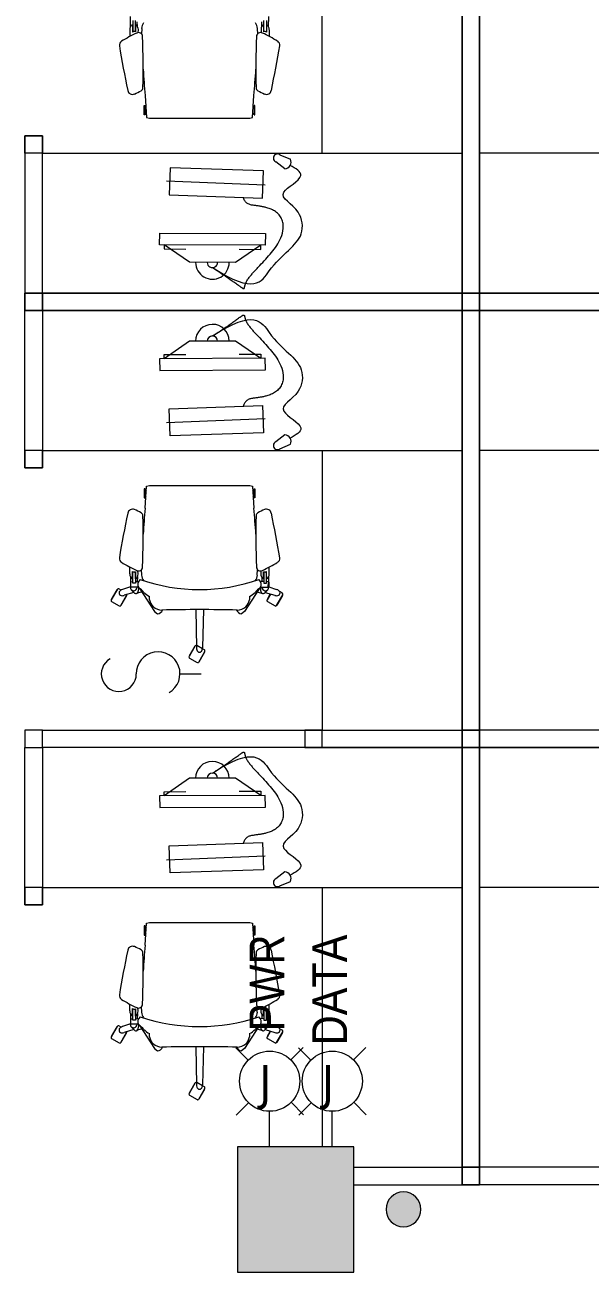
# Model space of a CAD drawing. Header units: inches. Extents: x -674 to 803, y -349 to 915.
# Drawn here: x -181.7 to -84.7, y -99.6 to 114.4 of the extents above; entities that cross this region are included whole.
import ezdxf

# ---------------------------------------------------------------- set-up
doc = ezdxf.new("R2010")
doc.units = ezdxf.units.IN
doc.header["$MEASUREMENT"] = 0
for name, color, linetype, lineweight in [('A-ANNO-NOTE', 131, 'Continuous', 13), ('A-COLS', 52, 'Continuous', 9), ('A-WALL', 113, 'Continuous', 13), ('A-WALL-PATT', 111, 'Continuous', 13), ('E-ELEC-FIXT-IDEN', 2, 'Continuous', 9), ('I-FURN', 30, 'Continuous', 9)]:
    doc.layers.add(name, color=color, linetype=linetype, lineweight=lineweight)
doc.styles.add('Arial_1', font='arial.ttf', dxfattribs={"width": 0.85, "height": 6})
doc.styles.add('Tahoma_2', font='tahoma.ttf', dxfattribs={"height": 6})

# ---------------------------------------------------------------- blocks, each defined once
blk = doc.blocks.new('Workstation - 6x6 - Workstation - 6x6-1609507-New Construction - Tel_Data_Elec Plan')
at = {"layer": 'I-FURN'}
for p, q in [((-25.5, 76.5), (-1.5, 76.5)), ((-1.5, 76.5), (-1.5, 73.5)), ((1.5, 76.5), (-1.5, 76.5)), ((-1.5, 73.5), (-1.5, 76.5)), ((-1.5, 76.5), (1.5, 76.5)), ((1.5, 73.5), (1.5, 76.5)), ((20.05, 76.5), (1.5, 76.5)), ((1.5, 76.5), (1.5, 73.5)), ((-25.5, 73.5), (-1.5, 73.5)), ((-1.5, 73.5), (1.5, 73.5)), ((-1.5, 1.5), (-1.5, 73.5)), ((1.5, 73.5), (-1.5, 73.5)), ((-1.5, 73.5), (-1.5, 1.5)), ((1.5, 73.5), (1.5, 1.5)), ((20.05, 73.5), (1.5, 73.5)), ((1.5, 1.5), (1.5, 73.5)), ((25.5, 25.5), (25.5, 70)), ((46.69, 61.83), (45.63, 59.99)), ((46.61, 61.77), (45.65, 60.09)), ((45.65, 60.09), (45.68, 60.07)), ((46.65, 61.75), (46.61, 61.77)), ((48.26, 61.16), (46.97, 61.9)), ((47.27, 59.05), (48.33, 60.88)), ((47.35, 59.11), (48.32, 60.78)), ((48.32, 60.78), (48.28, 60.8)), ((45.71, 59.72), (46.04, 59.53)), ((45.89, 52.83), (46.03, 59.37)), ((46.04, 59.53), (47, 58.97)), ((47.21, 52.83), (47.07, 59.37)), ((47.32, 59.13), (47.35, 59.11)), ((38.84, 53.12), (39.36, 53.53)), ((54.26, 53.12), (53.74, 53.53)), ((33.32, 52.11), (32.26, 50.28)), ((33.24, 52.05), (32.28, 50.38)), ((33.27, 52.03), (33.24, 52.05)), ((34.88, 51.44), (33.59, 52.19)), ((36.29, 49.23), (38.84, 53.12)), ((56.81, 49.23), (54.26, 53.12)), ((60.07, 52.11), (59.01, 50.28)), ((59.98, 52.05), (59.02, 50.38)), ((60.02, 52.03), (59.98, 52.05)), ((61.63, 51.44), (60.34, 52.19)), ((32.28, 50.38), (32.31, 50.36)), ((32.34, 50), (32.8, 49.74)), ((34.68, 48.91), (33.32, 49.38)), ((35.3, 49.87), (33.64, 50.37)), ((34.37, 50.15), (34.96, 51.17)), ((34.41, 50.14), (34.94, 51.07)), ((35.45, 50.03), (34.84, 49.41)), ((34.94, 51.07), (34.91, 51.09)), ((36.64, 49.78), (35.73, 50.07)), ((36.27, 49.19), (36.29, 49.23)), ((56.45, 49.78), (57.36, 50.07)), ((56.83, 49.19), (56.81, 49.23)), ((57.65, 50.03), (58.25, 49.41)), ((57.8, 49.87), (59.46, 50.37)), ((58.42, 48.91), (59.78, 49.38)), ((59.02, 50.38), (59.05, 50.36)), ((60, 49.48), (60.37, 49.26)), ((60.64, 49.33), (61.7, 51.17)), ((60.69, 49.41), (60.72, 49.4)), ((60.72, 49.4), (61.69, 51.07)), ((61.69, 51.07), (61.65, 51.09)), ((34.7, 47.17), (34.67, 48.98)), ((34.76, 48.95), (34.74, 48.03)), ((34.74, 48.03), (35.08, 48.02)), ((36.05, 48.95), (34.76, 48.95)), ((35.04, 47.53), (35.05, 46.27)), ((35.08, 48.29), (35.08, 46.32)), ((35.54, 48.29), (35.08, 48.29)), ((35.54, 46.36), (35.54, 48.29)), ((35.54, 48.02), (36.08, 48.01)), ((35.57, 47.56), (35.55, 46.32)), ((35.87, 47.26), (35.86, 48.01)), ((57.56, 48.02), (57.02, 48.01)), ((57.05, 48.95), (58.34, 48.95)), ((57.22, 47.26), (57.23, 48.01)), ((57.52, 47.56), (57.54, 46.32)), ((57.56, 48.29), (58.01, 48.29)), ((57.56, 46.36), (57.56, 48.29)), ((58.01, 48.29), (58.01, 46.32)), ((58.35, 48.03), (58.01, 48.02)), ((58.05, 47.53), (58.05, 46.27)), ((58.34, 48.95), (58.35, 48.03)), ((58.4, 47.17), (58.42, 48.98)), ((34.61, 46.69), (34.62, 45.54)), ((35.98, 47.03), (36, 46.69)), ((36, 46.69), (35.99, 46.18)), ((36.63, 46.92), (36.62, 45.93)), ((56.47, 46.92), (56.48, 45.93)), ((57.11, 47.03), (57.1, 46.69)), ((57.1, 46.69), (57.11, 46.18)), ((58.49, 46.69), (58.48, 45.54)), ((37.48, 31.63), (37.21, 35.41)), ((55.89, 35.41), (55.62, 31.63)), ((37.05, 33.66), (37.2, 33.66)), ((37.05, 32.08), (37.05, 33.66)), ((37.2, 33.66), (37.2, 32.08)), ((55.89, 33.66), (55.89, 32.08)), ((56.05, 33.66), (55.89, 33.66)), ((56.05, 32.08), (56.05, 33.66)), ((37.2, 32.08), (37.05, 32.08)), ((37.94, 31.5), (37.48, 31.63)), ((55.16, 31.5), (37.94, 31.5)), ((55.62, 31.63), (55.16, 31.5)), ((55.89, 32.08), (56.05, 32.08)), ((73.5, 28.5), (73.5, 25.5)), ((76.5, 28.5), (73.5, 28.5)), ((73.5, 28.5), (76.5, 28.5)), ((73.5, 1.5), (73.5, 28.5)), ((76.5, 28.5), (76.5, 1.5)), ((76.5, 25.5), (76.5, 28.5)), ((-73.5, 25.5), (-1.5, 25.5)), ((73.5, 25.5), (1.5, 25.5)), ((32.76, 25.23), (30.95, 24.45)), ((31.89, 22.83), (33.46, 24.02)), ((73.5, 25.5), (76.5, 25.5)), ((35.58, 22.46), (51.58, 23.01)), ((35.74, 17.8), (35.58, 22.46)), ((51.58, 23.01), (51.74, 18.36)), ((52.22, 20.74), (35.26, 20.05)), ((51.74, 18.36), (35.74, 17.8)), ((53.38, 11.8), (35.25, 11.7)), ((35.25, 11.7), (35.26, 9.7)), ((53.39, 9.8), (53.38, 11.8)), ((35.26, 9.7), (53.39, 9.8)), ((36.03, 9.71), (40.4, 6.73)), ((36.04, 8.98), (36.03, 9.71)), ((39.77, 9), (36.04, 8.98)), ((48.28, 6.77), (52.61, 9.79)), ((52.62, 9.07), (48.89, 9.05)), ((52.61, 9.79), (52.62, 9.07)), ((40.4, 6.73), (48.28, 6.77)), ((-1.5, 1.5), (-73.5, 1.5)), ((1.5, 1.5), (-1.5, 1.5)), ((-1.5, 1.5), (-1.5, -1.5)), ((-1.5, 1.5), (1.5, 1.5)), ((-1.5, -1.5), (-1.5, 1.5)), ((1.5, -1.5), (1.5, 1.5)), ((1.5, 1.5), (73.5, 1.5)), ((1.5, 1.5), (1.5, -1.5)), ((73.5, 1.5), (73.5, -1.5)), ((76.5, 1.5), (73.5, 1.5)), ((76.5, -1.5), (76.5, 1.5)), ((-73.5, -1.5), (-1.5, -1.5)), ((-1.5, -1.5), (1.5, -1.5)), ((1.5, -1.5), (-1.5, -1.5)), ((73.5, -1.5), (1.5, -1.5)), ((73.5, -1.5), (76.5, -1.5))]:
    blk.add_line(p, q, dxfattribs=at)
for centre, radius, start, end in [((45.81, 59.89), 0.2, 150, 240.1357), ((46.64, 59.59), 0.583, 134.254, 164.4505), ((46.55, 59.69), 0.445, 45.7229, 134.2771), ((46.87, 61.73), 0.2, 59.8643, 150), ((46.45, 59.59), 0.583, 15.5495, 45.746), ((48.16, 60.98), 0.2, 330, 60), ((47.55, 59.34), 1.53, 164.4505, 178.7927), ((47.1, 59.15), 0.2, 240.1393, 264.765), ((45.54, 59.34), 1.53, 1.2073, 15.5495), ((47.1, 59.15), 0.2, 264.765, 330.1534), ((39.2, 52.43), 1.12, 25.6219, 82.0752), ((53.9, 52.43), 1.12, 97.9248, 154.3781), ((33.49, 52.01), 0.2, 60, 150), ((34.79, 51.27), 0.2, 330, 60.1121), ((40.23, 50.72), 2.29, 134.5977, 169.3918), ((40.35, 50.06), 2.87, 95.705, 127.0086), ((46.55, 297.94), 245.12, 268.4848, 271.5152), ((52.74, 50.06), 2.87, 52.9914, 84.295), ((52.87, 50.72), 2.29, 10.6082, 45.4023), ((60.24, 52.01), 0.2, 60, 150), ((61.53, 51.27), 0.2, 330, 60.168), ((32.44, 50.18), 0.2, 149.7906, 240), ((33.18, 49.97), 0.445, 117.8208, 206.0638), ((33.3, 50.03), 0.583, 206.0911, 236.5503), ((33.24, 49.85), 0.583, 87.4248, 117.8208), ((33.82, 50.82), 1.53, 236.4886, 250.7927), ((33.2, 48.91), 1.53, 73.2073, 87.502), ((35.27, 48.99), 0.593, 84.0219, 180.9117), ((35.19, 48.94), 0.657, 1.3207, 77.9642), ((35.63, 49.76), 0.323, 29.6621, 124.4716), ((35.17, 49.37), 0.922, 9.6607, 36.4682), ((34.85, 49.29), 1.25, 346.3769, 10.9189), ((32.78, 53.76), 5.75, 305.3709, 317.4948), ((46.55, 17.95), 31.42, 71.1164, 108.8836), ((40.81, 45.83), 5.54, 121.0187, 133.18), ((22.73, 51.52), 15.26, 356.4473, 358.5687), ((70.37, 51.52), 15.26, 181.4313, 183.5527), ((52.29, 45.83), 5.54, 46.82, 58.9813), ((60.32, 53.76), 5.75, 222.5052, 234.6291), ((58.24, 49.29), 1.25, 169.0811, 193.6231), ((57.92, 49.37), 0.922, 143.5318, 170.3393), ((57.46, 49.76), 0.323, 55.5284, 150.3379), ((57.9, 48.94), 0.657, 102.0358, 178.6793), ((57.83, 48.99), 0.593, 359.0883, 95.9781), ((59.18, 50.18), 0.2, 150.1295, 164.8673), ((59.9, 48.91), 1.53, 92.498, 106.7927), ((59.27, 50.82), 1.53, 289.2073, 303.5876), ((59.86, 49.85), 0.583, 62.1792, 92.5752), ((59.8, 50.03), 0.583, 303.6493, 333.9089), ((59.92, 49.97), 0.445, 333.9362, 62.1792), ((60.47, 49.43), 0.2, 240.112, 330), ((35.49, 46.77), 0.887, 120.1857, 184.8367), ((35.06, 46.73), 0.971, 17.6225, 57.9495), ((37, 48.52), 1.04, 148.1398, 233.8639), ((38.46, 46.83), 1.84, 146.599, 177.2887), ((54.64, 46.83), 1.84, 2.7113, 33.401), ((56.1, 48.52), 1.04, 306.1361, 31.8602), ((58.04, 46.73), 0.971, 122.0505, 162.3775), ((57.61, 46.77), 0.887, 355.1633, 59.8143), ((47.84, 20.67), 28.17, 115.3981, 121.4503), ((35.34, 45.83), 0.533, 66.9672, 123.7509), ((35.34, 45.9), 0.5, 67.0573, 121.4674), ((36.07, 45.48), 0.711, 2.0473, 115.4842), ((-118.7, 39.95), 155.58, 358.8191, 2.0473), ((211.8, 39.95), 155.58, 177.9527, 181.1809), ((57.03, 45.48), 0.711, 64.5158, 177.9527), ((45.25, 20.67), 28.17, 58.5433, 64.6019), ((57.75, 45.83), 0.533, 56.2491, 113.0328), ((57.75, 45.9), 0.5, 58.5326, 112.9427), ((33.53, 44.06), 0.749, 121.3338, 189.0231), ((206.63, 72.48), 176.17, 189.3216, 191.8593), ((-113.54, 72.48), 176.17, 348.1379, 350.6784), ((59.56, 44.06), 0.749, 350.9769, 58.4268), ((302.29, 57.38), 265.99, 183.7702, 184.7367), ((-209.19, 57.38), 265.99, 355.2633, 356.2298), ((36.23, 36.75), 0.615, 299.9233, 358.8191), ((56.87, 36.75), 0.615, 181.1809, 240.0767), ((35.07, 36.45), 0.859, 191.5789, 292.8427), ((31.47, 45.01), 10.15, 292.7913, 299.9233), ((61.62, 45.01), 10.15, 240.0767, 247.2087), ((58.03, 36.45), 0.859, 247.1573, 347.8576), ((37.77, 33.83), 0.589, 197.5488, 225.5119), ((37.77, 31.9), 0.589, 125.1062, 162.4512), ((55.33, 31.9), 0.589, 17.5488, 54.8938), ((55.33, 33.83), 0.589, 314.4881, 342.4512), ((32.02, 23.99), 1.17, 156.8209, 263.5101), ((33.17, 24.66), 0.703, 293.9686, 126.3623), ((44.34, 6.75), 2.88, 180.2998, 0.2998), ((44.34, 6.75), 0.885, 180.2998, 0.2998)]:
    blk.add_arc(centre, radius, start, end, dxfattribs=at)
for points, knots in [([(44.31, 5.87), (37.07, 1.09), (33.91, 7.56), (28.34, 10.27), (29.21, 16.39), (34.37, 18.27), (27.73, 21.55), (30.02, 22.89), (31.01, 23.4)], [0, 0, 0, 0, 4.203758, 11.310205, 15.301003, 21.109862, 25.639067, 29.008441, 29.008441, 29.008441, 29.008441]), ([(44.31, 5.87), (44.1, 5.73), (43.67, 5.45), (43.03, 5.03), (42.39, 4.6), (41.86, 4.24), (41.44, 3.95), (41.13, 3.73), (40.82, 3.51), (40.5, 3.28), (40.19, 3.06), (39.93, 2.87), (39.72, 2.72), (39.59, 2.63), (39.49, 2.56), (39.41, 2.5), (39.33, 2.45), (39.27, 2.41), (39.22, 2.38), (39.18, 2.36), (39.15, 2.33), (39.11, 2.31), (39.07, 2.29), (39.03, 2.27), (39, 2.27), (38.97, 2.27), (38.95, 2.27), (38.91, 2.28), (38.89, 2.3), (38.87, 2.32), (38.85, 2.35), (38.84, 2.38), (38.83, 2.42), (38.82, 2.45), (38.82, 2.48), (38.81, 2.51), (38.8, 2.56), (38.79, 2.62), (38.77, 2.7), (38.75, 2.78), (38.73, 2.86), (38.71, 2.93), (38.68, 3.04), (38.62, 3.22), (38.5, 3.47), (38.34, 3.74), (38.15, 4.01), (37.95, 4.27), (37.75, 4.52), (37.47, 4.86), (37.11, 5.26), (36.67, 5.74), (36.03, 6.42), (35.19, 7.31), (34.19, 8.44), (33.27, 9.63), (32.51, 11), (32.16, 12.3), (32.19, 13.42), (32.42, 14.23), (32.86, 14.94), (33.49, 15.5), (34.23, 15.89), (34.94, 16.14), (35.59, 16.29), (36.17, 16.4), (36.75, 16.48), (37.24, 16.54), (37.63, 16.6), (37.92, 16.67), (38.19, 16.77), (38.44, 16.94), (38.64, 17.15), (38.81, 17.39), (38.96, 17.65), (39.04, 17.83), (39.08, 17.91)], [0, 0, 0, 0, 0.063928, 0.127857, 0.191785, 0.255713, 0.287677, 0.319641, 0.351605, 0.38357, 0.415534, 0.447498, 0.46348, 0.479462, 0.487453, 0.495444, 0.503435, 0.511426, 0.514814, 0.518203, 0.521591, 0.524979, 0.528367, 0.531756, 0.535144, 0.536838, 0.538532, 0.54192, 0.545309, 0.547003, 0.548697, 0.552085, 0.555473, 0.558862, 0.560556, 0.56225, 0.565638, 0.572415, 0.579191, 0.585968, 0.592744, 0.599521, 0.606297, 0.61985, 0.646956, 0.674062, 0.701168, 0.728275, 0.755381, 0.782487, 0.836699, 0.890911, 0.945123, 1.070551, 1.19598, 1.321408, 1.446836, 1.585346, 1.654601, 1.723857, 1.793112, 1.862367, 1.931622, 2.000877, 2.049938, 2.099, 2.148061, 2.197123, 2.221654, 2.246184, 2.270715, 2.295246, 2.319777, 2.344307, 2.368838, 2.393369, 2.393369, 2.393369, 2.393369])]:
    blk.add_open_spline(points, degree=3, knots=knots, dxfattribs=at)
blk = doc.blocks.new('Workstation - 6x6 - Workstation - 6x6-V11-New Construction - Tel_Data_Elec Plan')
at = {"layer": 'I-FURN'}
for p, q in [((-25.5, 76.5), (-1.5, 76.5)), ((-1.5, 76.5), (-1.5, 73.5)), ((1.5, 76.5), (-1.5, 76.5)), ((-1.5, 73.5), (-1.5, 76.5)), ((-1.5, 76.5), (1.5, 76.5)), ((1.5, 73.5), (1.5, 76.5)), ((25.5, 76.5), (1.5, 76.5)), ((1.5, 76.5), (1.5, 73.5)), ((28.5, 76.5), (25.5, 76.5)), ((25.5, 76.5), (25.5, 73.5)), ((28.5, 73.5), (28.5, 76.5)), ((-25.5, 73.5), (-1.5, 73.5)), ((-1.5, 73.5), (1.5, 73.5)), ((-1.5, 1.5), (-1.5, 73.5)), ((1.5, 73.5), (-1.5, 73.5)), ((-1.5, 73.5), (-1.5, 1.5)), ((1.5, 73.5), (1.5, 1.5)), ((25.5, 73.5), (1.5, 73.5)), ((1.5, 1.5), (1.5, 73.5)), ((25.5, 73.5), (28.5, 73.5)), ((25.5, 25.5), (25.5, 73.5)), ((46.69, 61.83), (45.63, 59.99)), ((46.61, 61.77), (45.65, 60.09)), ((45.65, 60.09), (45.68, 60.07)), ((46.65, 61.75), (46.61, 61.77)), ((48.26, 61.16), (46.97, 61.9)), ((47.27, 59.05), (48.33, 60.88)), ((47.35, 59.11), (48.32, 60.78)), ((48.32, 60.78), (48.28, 60.8)), ((45.71, 59.72), (46.04, 59.53)), ((45.89, 52.83), (46.03, 59.37)), ((46.04, 59.53), (47, 58.97)), ((47.21, 52.83), (47.07, 59.37)), ((47.32, 59.13), (47.35, 59.11)), ((38.84, 53.12), (39.36, 53.53)), ((54.26, 53.12), (53.74, 53.53)), ((33.32, 52.11), (32.26, 50.28)), ((33.24, 52.05), (32.28, 50.38)), ((33.27, 52.03), (33.24, 52.05)), ((34.88, 51.44), (33.59, 52.19)), ((36.29, 49.23), (38.84, 53.12)), ((56.81, 49.23), (54.26, 53.12)), ((60.07, 52.11), (59.01, 50.28)), ((59.98, 52.05), (59.02, 50.38)), ((60.02, 52.03), (59.98, 52.05)), ((61.63, 51.44), (60.34, 52.19)), ((32.28, 50.38), (32.31, 50.36)), ((32.34, 50), (32.8, 49.74)), ((34.68, 48.91), (33.32, 49.38)), ((35.3, 49.87), (33.64, 50.37)), ((34.37, 50.15), (34.96, 51.17)), ((34.41, 50.14), (34.94, 51.07)), ((35.45, 50.03), (34.84, 49.41)), ((34.94, 51.07), (34.91, 51.09)), ((36.64, 49.78), (35.73, 50.07)), ((36.27, 49.19), (36.29, 49.23)), ((56.45, 49.78), (57.36, 50.07)), ((56.83, 49.19), (56.81, 49.23)), ((57.65, 50.03), (58.25, 49.41)), ((57.8, 49.87), (59.46, 50.37)), ((58.42, 48.91), (59.78, 49.38)), ((59.02, 50.38), (59.05, 50.36)), ((60, 49.48), (60.37, 49.26)), ((60.64, 49.33), (61.7, 51.17)), ((60.69, 49.41), (60.72, 49.4)), ((60.72, 49.4), (61.69, 51.07)), ((61.69, 51.07), (61.65, 51.09)), ((34.7, 47.17), (34.67, 48.98)), ((34.76, 48.95), (34.74, 48.03)), ((34.74, 48.03), (35.08, 48.02)), ((36.05, 48.95), (34.76, 48.95)), ((35.04, 47.53), (35.05, 46.27)), ((35.08, 48.29), (35.08, 46.32)), ((35.54, 48.29), (35.08, 48.29)), ((35.54, 46.36), (35.54, 48.29)), ((35.54, 48.02), (36.08, 48.01)), ((35.57, 47.56), (35.55, 46.32)), ((35.87, 47.26), (35.86, 48.01)), ((57.56, 48.02), (57.02, 48.01)), ((57.05, 48.95), (58.34, 48.95)), ((57.22, 47.26), (57.23, 48.01)), ((57.52, 47.56), (57.54, 46.32)), ((57.56, 48.29), (58.01, 48.29)), ((57.56, 46.36), (57.56, 48.29)), ((58.01, 48.29), (58.01, 46.32)), ((58.35, 48.03), (58.01, 48.02)), ((58.05, 47.53), (58.05, 46.27)), ((58.34, 48.95), (58.35, 48.03)), ((58.4, 47.17), (58.42, 48.98)), ((34.61, 46.69), (34.62, 45.54)), ((35.98, 47.03), (36, 46.69)), ((36, 46.69), (35.99, 46.18)), ((36.63, 46.92), (36.62, 45.93)), ((56.47, 46.92), (56.48, 45.93)), ((57.11, 47.03), (57.1, 46.69)), ((57.1, 46.69), (57.11, 46.18)), ((58.49, 46.69), (58.48, 45.54)), ((37.48, 31.63), (37.21, 35.41)), ((55.89, 35.41), (55.62, 31.63)), ((37.05, 33.66), (37.2, 33.66)), ((37.05, 32.08), (37.05, 33.66)), ((37.2, 33.66), (37.2, 32.08)), ((55.89, 33.66), (55.89, 32.08)), ((56.05, 33.66), (55.89, 33.66)), ((56.05, 32.08), (56.05, 33.66)), ((37.2, 32.08), (37.05, 32.08)), ((37.94, 31.5), (37.48, 31.63)), ((55.16, 31.5), (37.94, 31.5)), ((55.62, 31.63), (55.16, 31.5)), ((55.89, 32.08), (56.05, 32.08)), ((73.5, 28.5), (73.5, 25.5)), ((76.5, 28.5), (73.5, 28.5)), ((73.5, 28.5), (76.5, 28.5)), ((73.5, 1.5), (73.5, 28.5)), ((76.5, 28.5), (76.5, 1.5)), ((76.5, 25.5), (76.5, 28.5)), ((-73.5, 25.5), (-1.5, 25.5)), ((73.5, 25.5), (1.5, 25.5)), ((32.76, 25.23), (30.95, 24.45)), ((31.89, 22.83), (33.46, 24.02)), ((73.5, 25.5), (76.5, 25.5)), ((35.58, 22.46), (51.58, 23.01)), ((35.74, 17.8), (35.58, 22.46)), ((51.58, 23.01), (51.74, 18.36)), ((52.22, 20.74), (35.26, 20.05)), ((51.74, 18.36), (35.74, 17.8)), ((53.38, 11.8), (35.25, 11.7)), ((35.25, 11.7), (35.26, 9.7)), ((53.39, 9.8), (53.38, 11.8)), ((35.26, 9.7), (53.39, 9.8)), ((36.03, 9.71), (40.4, 6.73)), ((36.04, 8.98), (36.03, 9.71)), ((39.77, 9), (36.04, 8.98)), ((48.28, 6.77), (52.61, 9.79)), ((52.62, 9.07), (48.89, 9.05)), ((52.61, 9.79), (52.62, 9.07)), ((40.4, 6.73), (48.28, 6.77)), ((-1.5, 1.5), (-73.5, 1.5)), ((1.5, 1.5), (-1.5, 1.5)), ((-1.5, 1.5), (-1.5, -1.5)), ((-1.5, 1.5), (1.5, 1.5)), ((-1.5, -1.5), (-1.5, 1.5)), ((1.5, -1.5), (1.5, 1.5)), ((1.5, 1.5), (73.5, 1.5)), ((1.5, 1.5), (1.5, -1.5)), ((73.5, 1.5), (73.5, -1.5)), ((76.5, 1.5), (73.5, 1.5)), ((76.5, -1.5), (76.5, 1.5)), ((-73.5, -1.5), (-1.5, -1.5)), ((-1.5, -1.5), (1.5, -1.5)), ((1.5, -1.5), (-1.5, -1.5)), ((73.5, -1.5), (1.5, -1.5)), ((73.5, -1.5), (76.5, -1.5))]:
    blk.add_line(p, q, dxfattribs=at)
for centre, radius, start, end in [((45.81, 59.89), 0.2, 150, 240.1357), ((46.64, 59.59), 0.583, 134.254, 164.4505), ((46.55, 59.69), 0.445, 45.7229, 134.2771), ((46.87, 61.73), 0.2, 59.8643, 150), ((46.45, 59.59), 0.583, 15.5495, 45.746), ((48.16, 60.98), 0.2, 330, 60), ((47.55, 59.34), 1.53, 164.4505, 178.7927), ((47.1, 59.15), 0.2, 240.1393, 264.765), ((45.54, 59.34), 1.53, 1.2073, 15.5495), ((47.1, 59.15), 0.2, 264.765, 330.1534), ((39.2, 52.43), 1.12, 25.6219, 82.0752), ((53.9, 52.43), 1.12, 97.9248, 154.3781), ((33.49, 52.01), 0.2, 60, 150), ((34.79, 51.27), 0.2, 330, 60.1121), ((40.23, 50.72), 2.29, 134.5977, 169.3918), ((40.35, 50.06), 2.87, 95.705, 127.0086), ((46.55, 297.94), 245.12, 268.4848, 271.5152), ((52.74, 50.06), 2.87, 52.9914, 84.295), ((52.87, 50.72), 2.29, 10.6082, 45.4023), ((60.24, 52.01), 0.2, 60, 150), ((61.53, 51.27), 0.2, 330, 60.168), ((32.44, 50.18), 0.2, 149.7906, 240), ((33.18, 49.97), 0.445, 117.8208, 206.0638), ((33.3, 50.03), 0.583, 206.0911, 236.5503), ((33.24, 49.85), 0.583, 87.4248, 117.8208), ((33.82, 50.82), 1.53, 236.4886, 250.7927), ((33.2, 48.91), 1.53, 73.2073, 87.502), ((35.27, 48.99), 0.593, 84.0219, 180.9117), ((35.19, 48.94), 0.657, 1.3207, 77.9642), ((35.63, 49.76), 0.323, 29.6621, 124.4716), ((35.17, 49.37), 0.922, 9.6607, 36.4682), ((34.85, 49.29), 1.25, 346.3769, 10.9189), ((32.78, 53.76), 5.75, 305.3709, 317.4948), ((46.55, 17.95), 31.42, 71.1164, 108.8836), ((40.81, 45.83), 5.54, 121.0187, 133.18), ((22.73, 51.52), 15.26, 356.4473, 358.5687), ((70.37, 51.52), 15.26, 181.4313, 183.5527), ((52.29, 45.83), 5.54, 46.82, 58.9813), ((60.32, 53.76), 5.75, 222.5052, 234.6291), ((58.24, 49.29), 1.25, 169.0811, 193.6231), ((57.92, 49.37), 0.922, 143.5318, 170.3393), ((57.46, 49.76), 0.323, 55.5284, 150.3379), ((57.9, 48.94), 0.657, 102.0358, 178.6793), ((57.83, 48.99), 0.593, 359.0883, 95.9781), ((59.18, 50.18), 0.2, 150.1295, 164.8673), ((59.9, 48.91), 1.53, 92.498, 106.7927), ((59.27, 50.82), 1.53, 289.2073, 303.5876), ((59.86, 49.85), 0.583, 62.1792, 92.5752), ((59.8, 50.03), 0.583, 303.6493, 333.9089), ((59.92, 49.97), 0.445, 333.9362, 62.1792), ((60.47, 49.43), 0.2, 240.112, 330), ((35.49, 46.77), 0.887, 120.1857, 184.8367), ((35.06, 46.73), 0.971, 17.6225, 57.9495), ((37, 48.52), 1.04, 148.1398, 233.8639), ((38.46, 46.83), 1.84, 146.599, 177.2887), ((54.64, 46.83), 1.84, 2.7113, 33.401), ((56.1, 48.52), 1.04, 306.1361, 31.8602), ((58.04, 46.73), 0.971, 122.0505, 162.3775), ((57.61, 46.77), 0.887, 355.1633, 59.8143), ((47.84, 20.67), 28.17, 115.3981, 121.4503), ((35.34, 45.83), 0.533, 66.9672, 123.7509), ((35.34, 45.9), 0.5, 67.0573, 121.4674), ((36.07, 45.48), 0.711, 2.0473, 115.4842), ((-118.7, 39.95), 155.58, 358.8191, 2.0473), ((211.8, 39.95), 155.58, 177.9527, 181.1809), ((57.03, 45.48), 0.711, 64.5158, 177.9527), ((45.25, 20.67), 28.17, 58.5433, 64.6019), ((57.75, 45.83), 0.533, 56.2491, 113.0328), ((57.75, 45.9), 0.5, 58.5326, 112.9427), ((33.53, 44.06), 0.749, 121.3338, 189.0231), ((206.63, 72.48), 176.17, 189.3216, 191.8593), ((-113.54, 72.48), 176.17, 348.1379, 350.6784), ((59.56, 44.06), 0.749, 350.9769, 58.4268), ((302.29, 57.38), 265.99, 183.7702, 184.7367), ((-209.19, 57.38), 265.99, 355.2633, 356.2298), ((36.23, 36.75), 0.615, 299.9233, 358.8191), ((56.87, 36.75), 0.615, 181.1809, 240.0767), ((35.07, 36.45), 0.859, 191.5789, 292.8427), ((31.47, 45.01), 10.15, 292.7913, 299.9233), ((61.62, 45.01), 10.15, 240.0767, 247.2087), ((58.03, 36.45), 0.859, 247.1573, 347.8576), ((37.77, 33.83), 0.589, 197.5488, 225.5119), ((37.77, 31.9), 0.589, 125.1062, 162.4512), ((55.33, 31.9), 0.589, 17.5488, 54.8938), ((55.33, 33.83), 0.589, 314.4881, 342.4512), ((32.02, 23.99), 1.17, 156.8209, 263.5101), ((33.17, 24.66), 0.703, 293.9686, 126.3623), ((44.34, 6.75), 2.88, 180.2998, 0.2998), ((44.34, 6.75), 0.885, 180.2998, 0.2998)]:
    blk.add_arc(centre, radius, start, end, dxfattribs=at)
for points, knots in [([(44.31, 5.87), (37.07, 1.09), (33.91, 7.56), (28.34, 10.27), (29.21, 16.39), (34.37, 18.27), (27.73, 21.55), (30.02, 22.89), (31.01, 23.4)], [0, 0, 0, 0, 4.203758, 11.310205, 15.301003, 21.109862, 25.639067, 29.008441, 29.008441, 29.008441, 29.008441]), ([(44.31, 5.87), (44.1, 5.73), (43.67, 5.45), (43.03, 5.03), (42.39, 4.6), (41.86, 4.24), (41.44, 3.95), (41.13, 3.73), (40.82, 3.51), (40.5, 3.28), (40.19, 3.06), (39.93, 2.87), (39.72, 2.72), (39.59, 2.63), (39.49, 2.56), (39.41, 2.5), (39.33, 2.45), (39.27, 2.41), (39.22, 2.38), (39.18, 2.36), (39.15, 2.33), (39.11, 2.31), (39.07, 2.29), (39.03, 2.27), (39, 2.27), (38.97, 2.27), (38.95, 2.27), (38.91, 2.28), (38.89, 2.3), (38.87, 2.32), (38.85, 2.35), (38.84, 2.38), (38.83, 2.42), (38.82, 2.45), (38.82, 2.48), (38.81, 2.51), (38.8, 2.56), (38.79, 2.62), (38.77, 2.7), (38.75, 2.78), (38.73, 2.86), (38.71, 2.93), (38.68, 3.04), (38.62, 3.22), (38.5, 3.47), (38.34, 3.74), (38.15, 4.01), (37.95, 4.27), (37.75, 4.52), (37.47, 4.86), (37.11, 5.26), (36.67, 5.74), (36.03, 6.42), (35.19, 7.31), (34.19, 8.44), (33.27, 9.63), (32.51, 11), (32.16, 12.3), (32.19, 13.42), (32.42, 14.23), (32.86, 14.94), (33.49, 15.5), (34.23, 15.89), (34.94, 16.14), (35.59, 16.29), (36.17, 16.4), (36.75, 16.48), (37.24, 16.54), (37.63, 16.6), (37.92, 16.67), (38.19, 16.77), (38.44, 16.94), (38.64, 17.15), (38.81, 17.39), (38.96, 17.65), (39.04, 17.83), (39.08, 17.91)], [0, 0, 0, 0, 0.063928, 0.127857, 0.191785, 0.255713, 0.287677, 0.319641, 0.351605, 0.38357, 0.415534, 0.447498, 0.46348, 0.479462, 0.487453, 0.495444, 0.503435, 0.511426, 0.514814, 0.518203, 0.521591, 0.524979, 0.528367, 0.531756, 0.535144, 0.536838, 0.538532, 0.54192, 0.545309, 0.547003, 0.548697, 0.552085, 0.555473, 0.558862, 0.560556, 0.56225, 0.565638, 0.572415, 0.579191, 0.585968, 0.592744, 0.599521, 0.606297, 0.61985, 0.646956, 0.674062, 0.701168, 0.728275, 0.755381, 0.782487, 0.836699, 0.890911, 0.945123, 1.070551, 1.19598, 1.321408, 1.446836, 1.585346, 1.654601, 1.723857, 1.793112, 1.862367, 1.931622, 2.000877, 2.049938, 2.099, 2.148061, 2.197123, 2.221654, 2.246184, 2.270715, 2.295246, 2.319777, 2.344307, 2.368838, 2.393369, 2.393369, 2.393369, 2.393369])]:
    blk.add_open_spline(points, degree=3, knots=knots, dxfattribs=at)
blk = doc.blocks.new('Workstation - 6x6 - Workstation - 6x6-V12-New Construction - Tel_Data_Elec Plan')
at = {"layer": 'I-FURN'}
for p, q in [((-73.5, 1.5), (-1.5, 1.5)), ((-1.5, 1.5), (1.5, 1.5)), ((-1.5, -1.5), (-1.5, 1.5)), ((-1.5, 1.5), (-1.5, -1.5)), ((1.5, 1.5), (-1.5, 1.5)), ((1.5, 1.5), (1.5, -1.5)), ((73.5, 1.5), (1.5, 1.5)), ((1.5, -1.5), (1.5, 1.5)), ((73.5, 1.5), (76.5, 1.5)), ((73.5, -1.5), (73.5, 1.5)), ((76.5, 1.5), (76.5, -1.5)), ((-1.5, -1.5), (-73.5, -1.5)), ((-1.5, -1.5), (-1.5, -73.5)), ((1.5, -1.5), (-1.5, -1.5)), ((-1.5, -1.5), (1.5, -1.5)), ((-1.5, -73.5), (-1.5, -1.5)), ((1.5, -1.5), (73.5, -1.5)), ((1.5, -73.5), (1.5, -1.5)), ((1.5, -1.5), (1.5, -73.5)), ((76.5, -1.5), (73.5, -1.5)), ((73.5, -1.5), (73.5, -28.5)), ((76.5, -28.5), (76.5, -1.5)), ((36.03, -9.71), (40.4, -6.73)), ((40.4, -6.73), (48.28, -6.77)), ((48.28, -6.77), (52.61, -9.79)), ((35.25, -11.7), (35.26, -9.7)), ((35.26, -9.7), (53.39, -9.8)), ((36.04, -8.98), (36.03, -9.71)), ((39.77, -9), (36.04, -8.98)), ((52.62, -9.07), (48.89, -9.05)), ((52.61, -9.79), (52.62, -9.07)), ((53.39, -9.8), (53.38, -11.8)), ((53.38, -11.8), (35.25, -11.7)), ((35.74, -17.8), (35.58, -22.46)), ((51.74, -18.36), (35.74, -17.8)), ((51.58, -23.01), (51.74, -18.36)), ((52.22, -20.74), (35.26, -20.05)), ((31.89, -22.83), (33.46, -24.02)), ((35.58, -22.46), (51.58, -23.01)), ((-73.5, -25.5), (-1.5, -25.5)), ((73.5, -25.5), (1.5, -25.5)), ((25.5, -25.5), (25.5, -73.5)), ((32.76, -25.23), (30.95, -24.45)), ((73.5, -25.5), (76.5, -25.5)), ((73.5, -28.5), (73.5, -25.5)), ((76.5, -25.5), (76.5, -28.5)), ((76.5, -28.5), (73.5, -28.5)), ((73.5, -28.5), (76.5, -28.5)), ((37.05, -32.08), (37.05, -33.66)), ((37.2, -32.08), (37.05, -32.08)), ((37.2, -33.66), (37.2, -32.08)), ((37.48, -31.63), (37.21, -35.41)), ((37.94, -31.5), (37.48, -31.63)), ((55.16, -31.5), (37.94, -31.5)), ((55.62, -31.63), (55.16, -31.5)), ((55.89, -35.41), (55.62, -31.63)), ((55.89, -33.66), (55.89, -32.08)), ((55.89, -32.08), (56.05, -32.08)), ((56.05, -32.08), (56.05, -33.66)), ((37.05, -33.66), (37.2, -33.66)), ((56.05, -33.66), (55.89, -33.66)), ((34.61, -46.69), (34.62, -45.54)), ((35.04, -47.53), (35.05, -46.27)), ((35.08, -48.29), (35.08, -46.32)), ((35.54, -46.36), (35.54, -48.29)), ((35.57, -47.56), (35.55, -46.32)), ((35.98, -47.03), (36, -46.69)), ((36, -46.69), (35.99, -46.18)), ((36.63, -46.92), (36.62, -45.93)), ((56.47, -46.92), (56.48, -45.93)), ((57.1, -46.69), (57.11, -46.18)), ((57.11, -47.03), (57.1, -46.69)), ((57.52, -47.56), (57.54, -46.32)), ((57.56, -46.36), (57.56, -48.29)), ((58.01, -48.29), (58.01, -46.32)), ((58.05, -47.53), (58.05, -46.27)), ((58.49, -46.69), (58.48, -45.54)), ((34.7, -47.17), (34.67, -48.98)), ((35.87, -47.26), (35.86, -48.01)), ((57.22, -47.26), (57.23, -48.01)), ((58.4, -47.17), (58.42, -48.98))]:
    blk.add_line(p, q, dxfattribs=at)
for centre, radius, start, end in [((44.34, -6.75), 2.88, 359.7002, 179.7002), ((44.34, -6.75), 0.885, 359.7002, 179.7002), ((32.02, -23.99), 1.17, 96.4899, 203.1791), ((33.17, -24.66), 0.703, 233.6377, 66.0314), ((37.77, -31.9), 0.589, 197.5488, 234.8938), ((55.33, -31.9), 0.589, 305.1062, 342.4512), ((37.77, -33.83), 0.589, 134.4881, 162.4512), ((55.33, -33.83), 0.589, 17.5488, 45.5119), ((206.63, -72.48), 176.17, 168.1407, 170.6784), ((35.07, -36.45), 0.859, 67.1573, 168.4211), ((31.47, -45.01), 10.15, 60.0767, 67.2087), ((36.23, -36.75), 0.615, 1.1809, 60.0767), ((302.29, -57.38), 265.99, 175.2633, 176.2298), ((-209.19, -57.38), 265.99, 3.7702, 4.7367), ((56.87, -36.75), 0.615, 119.9233, 178.8191), ((61.62, -45.01), 10.15, 112.7913, 119.9233), ((58.03, -36.45), 0.859, 12.1424, 112.8427), ((-113.54, -72.48), 176.17, 9.3216, 11.8621), ((-118.7, -39.95), 155.58, 357.9527, 1.1809), ((211.8, -39.95), 155.58, 178.8191, 182.0473), ((33.53, -44.06), 0.749, 170.9769, 238.6662), ((47.84, -20.67), 28.17, 238.5497, 244.6019), ((45.25, -20.67), 28.17, 295.3981, 301.4567), ((59.56, -44.06), 0.749, 301.5732, 9.0231), ((35.49, -46.77), 0.887, 175.1633, 239.8143), ((35.34, -45.83), 0.533, 236.2491, 293.0328), ((35.34, -45.9), 0.5, 238.5326, 292.9427), ((35.06, -46.73), 0.971, 302.0505, 342.3775), ((36.07, -45.48), 0.711, 244.5158, 357.9527), ((38.46, -46.83), 1.84, 182.7113, 213.401), ((54.64, -46.83), 1.84, 326.599, 357.2887), ((57.03, -45.48), 0.711, 182.0473, 295.4842), ((58.04, -46.73), 0.971, 197.6225, 237.9495), ((57.75, -45.83), 0.533, 246.9672, 303.7509), ((57.75, -45.9), 0.5, 247.0573, 301.4674), ((57.61, -46.77), 0.887, 300.1857, 4.8367)]:
    blk.add_arc(centre, radius, start, end, dxfattribs=at)
for points, knots in [([(44.31, -5.87), (37.07, -1.09), (33.91, -7.56), (28.34, -10.27), (29.21, -16.39), (34.37, -18.27), (27.73, -21.55), (30.02, -22.89), (31.01, -23.4)], [0, 0, 0, 0, 4.203758, 11.310205, 15.301003, 21.109862, 25.639067, 29.008441, 29.008441, 29.008441, 29.008441]), ([(44.31, -5.87), (44.1, -5.73), (43.67, -5.45), (43.03, -5.03), (42.39, -4.6), (41.86, -4.24), (41.44, -3.95), (41.13, -3.73), (40.82, -3.51), (40.5, -3.28), (40.19, -3.06), (39.93, -2.87), (39.72, -2.72), (39.59, -2.63), (39.49, -2.56), (39.41, -2.5), (39.33, -2.45), (39.27, -2.41), (39.22, -2.38), (39.18, -2.36), (39.15, -2.33), (39.11, -2.31), (39.07, -2.29), (39.03, -2.27), (39, -2.27), (38.97, -2.27), (38.95, -2.27), (38.91, -2.28), (38.89, -2.3), (38.87, -2.32), (38.85, -2.35), (38.84, -2.38), (38.83, -2.42), (38.82, -2.45), (38.82, -2.48), (38.81, -2.51), (38.8, -2.56), (38.79, -2.62), (38.77, -2.7), (38.75, -2.78), (38.73, -2.86), (38.71, -2.93), (38.68, -3.04), (38.62, -3.22), (38.5, -3.47), (38.34, -3.74), (38.15, -4.01), (37.95, -4.27), (37.75, -4.52), (37.47, -4.86), (37.11, -5.26), (36.67, -5.74), (36.03, -6.42), (35.19, -7.31), (34.19, -8.44), (33.27, -9.63), (32.51, -11), (32.16, -12.3), (32.19, -13.42), (32.42, -14.23), (32.86, -14.94), (33.49, -15.5), (34.23, -15.89), (34.94, -16.14), (35.59, -16.29), (36.17, -16.4), (36.75, -16.48), (37.24, -16.54), (37.63, -16.6), (37.92, -16.67), (38.19, -16.77), (38.44, -16.94), (38.64, -17.15), (38.81, -17.39), (38.96, -17.65), (39.04, -17.83), (39.08, -17.91)], [0, 0, 0, 0, 0.063928, 0.127857, 0.191785, 0.255713, 0.287677, 0.319641, 0.351605, 0.38357, 0.415534, 0.447498, 0.46348, 0.479462, 0.487453, 0.495444, 0.503435, 0.511426, 0.514814, 0.518203, 0.521591, 0.524979, 0.528367, 0.531756, 0.535144, 0.536838, 0.538532, 0.54192, 0.545309, 0.547003, 0.548697, 0.552085, 0.555473, 0.558862, 0.560556, 0.56225, 0.565638, 0.572415, 0.579191, 0.585968, 0.592744, 0.599521, 0.606297, 0.61985, 0.646956, 0.674062, 0.701168, 0.728275, 0.755381, 0.782487, 0.836699, 0.890911, 0.945123, 1.070551, 1.19598, 1.321408, 1.446836, 1.585346, 1.654601, 1.723857, 1.793112, 1.862367, 1.931622, 2.000877, 2.049938, 2.099, 2.148061, 2.197123, 2.221654, 2.246184, 2.270715, 2.295246, 2.319777, 2.344307, 2.368838, 2.393369, 2.393369, 2.393369, 2.393369])]:
    blk.add_open_spline(points, degree=3, knots=knots, dxfattribs=at)
blk = doc.blocks.new('Round Column - 06_ Diameter-1701335-New Construction - Tel_Data_Elec Plan')
at = {"layer": 'A-COLS'}
blk.add_hatch(color=55, dxfattribs=at).paths.add_polyline_path([(0, -3), (1.15, -2.77), (2.12, -2.12), (2.77, -1.15), (3, 0), (2.77, 1.15), (2.12, 2.12), (1.15, 2.77), (0, 3), (-1.15, 2.77), (-2.12, 2.12), (-2.77, 1.15), (-3, 0), (-2.77, -1.15), (-2.12, -2.12), (-1.15, -2.77)], flags=0)
at = {"layer": 'A-COLS', "color": 7, "lineweight": 20}
for start, end in [(90, 180), (360, 90), (180, 360)]:
    blk.add_arc((0, 0), 3, start, end, dxfattribs=at)

msp = doc.modelspace()

# ---------------------------------------------------------------- hatches: boundary and pattern name
at = {"layer": 'A-WALL-PATT'}
msp.add_hatch(color=8, dxfattribs=at).paths.add_polyline_path([(-125.21, -99.6), (-125.21, -78.1), (-145.21, -78.1), (-145.21, -99.6)], flags=0)

# ---------------------------------------------------------------- linework, layer by layer
at = {"layer": 'A-ANNO-NOTE', "lineweight": 20}
for p, q in [((-155.06, 3.03), (-151.4, 3.03)), ((-143.35, -63.24), (-145.48, -61.11)), ((-136.06, -63.17), (-133.94, -61.05)), ((-132.6, -63.24), (-134.73, -61.11)), ((-125.31, -63.17), (-123.19, -61.05)), ((-143.29, -70.53), (-145.41, -72.65)), ((-136, -70.46), (-133.87, -72.59)), ((-132.54, -70.53), (-134.66, -72.65)), ((-125.25, -70.46), (-123.12, -72.59)), ((-139.68, -78.1), (-139.68, -72.01)), ((-128.93, -78.1), (-128.93, -72.01))]:
    msp.add_line(p, q, dxfattribs=at)
for centre in [(-139.68, -66.85), (-128.93, -66.85)]:
    msp.add_circle(centre, 5.16, dxfattribs=at)
for centre, radius, start, end in [((-158.81, 3.08), 3.75, 300, 180.7739), ((-165.56, 3.03), 3, 120, 360)]:
    msp.add_arc(centre, radius, start, end, dxfattribs=at)
at = {"layer": 'A-WALL', "color": 7, "lineweight": 20}
for p, q in [((-125.21, -78.1), (-145.21, -78.1)), ((-145.21, -78.1), (-145.21, -99.6)), ((-125.21, -99.6), (-125.21, -78.1)), ((-145.21, -99.6), (-125.21, -99.6))]:
    msp.add_line(p, q, dxfattribs=at)

# ---------------------------------------------------------------- block references
at = {"layer": 'A-COLS'}
msp.add_blockref('Round Column - 06_ Diameter-1701335-New Construction - Tel_Data_Elec Plan', (-116.71, -88.85), dxfattribs=at)
at = {"layer": 'I-FURN', "rotation": 180}
for name, p in [('Workstation - 6x6 - Workstation - 6x6-V12-New Construction - Tel_Data_Elec Plan', (-105.16, 66.9)), ('Workstation - 6x6 - Workstation - 6x6-V11-New Construction - Tel_Data_Elec Plan', (-105.16, 66.9)), ('Workstation - 6x6 - Workstation - 6x6-1609507-New Construction - Tel_Data_Elec Plan', (-105.16, -8.1))]:
    msp.add_blockref(name, p, dxfattribs=at)

# ---------------------------------------------------------------- texts
at = {"layer": 'A-ANNO-NOTE', "lineweight": 9, "char_height": 6, "width": 1.515, "attachment_point": 1, "style": 'Tahoma_2'}
for insert in [(-141.44, -64.08), (-130.69, -64.08)]:
    msp.add_mtext('J', dxfattribs=dict(at, insert=insert))
at = {"layer": 'E-ELEC-FIXT-IDEN', "char_height": 6, "attachment_point": 2, "rotation": 90, "line_spacing_factor": 0.941778, "style": 'Arial_1'}
for s, insert, width in [('PWR', (-143.13, -49.98), 19.6867), ('DATA', (-132.38, -51.18), 22.5515)]:
    msp.add_mtext(s, dxfattribs=dict(at, insert=insert, width=width))

doc.saveas('drawing.dxf')
